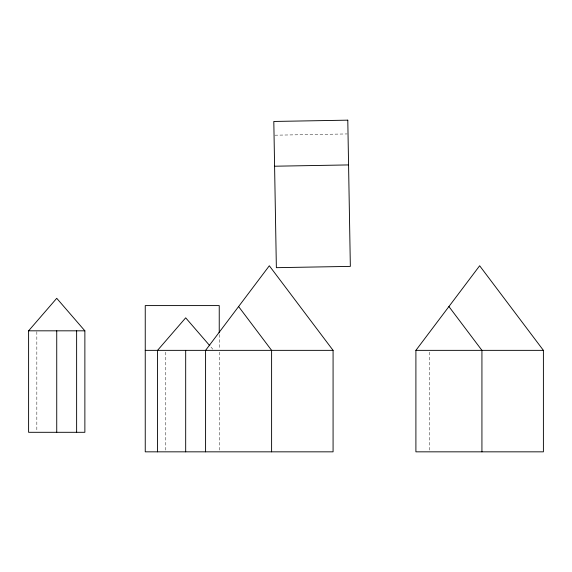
<?xml version="1.0" encoding="UTF-8"?>
<svg xmlns="http://www.w3.org/2000/svg" width="572" height="572" viewBox="0 0 572 572"><rect width="100%" height="100%" fill="white"/><g stroke="black" fill="none" stroke-linecap="round" stroke-linejoin="round"><path stroke-width="0.43" stroke-dasharray="2.86 2.15" d="M274.939 135.192L347.14 133.934M210.954 347.04L213.249 349.699M429.565 352.137L429.565 450.057M219.24 334.563L219.24 349.485M219.24 352.137L219.24 450.057M165.794 352.137L165.794 450.057M36.837 331.717L36.837 431.41"/><path stroke-width="0.86" d="M415.901 350.357L479.651 265.765L543.4 350.357L543.4 451.837L415.901 451.837L415.901 350.357L543.4 350.357M28.6 330.823L56.735 298.298L84.87 330.823L84.87 432.303L28.6 432.303L28.6 330.823L84.87 330.823M274.589 166.216L348.577 164.922M145.245 350.357L333.076 350.357L333.076 451.837L145.245 451.837L145.245 305.591L219.24 305.591L219.24 332.804M209.802 345.717L185.685 317.832L157.55 350.357L157.55 451.837M448.913 306.549L481.931 350.357L481.931 451.837M333.076 350.357L269.326 265.765L205.584 350.357L205.584 451.837M238.595 306.549L271.607 350.357L271.607 451.837M185.685 350.357L185.685 451.837M76.627 330.823L76.627 432.303M56.735 330.823L56.735 432.303M347.79 120.163L273.809 121.457L276.362 267.675L350.343 266.388L347.79 120.163"/></g></svg>
